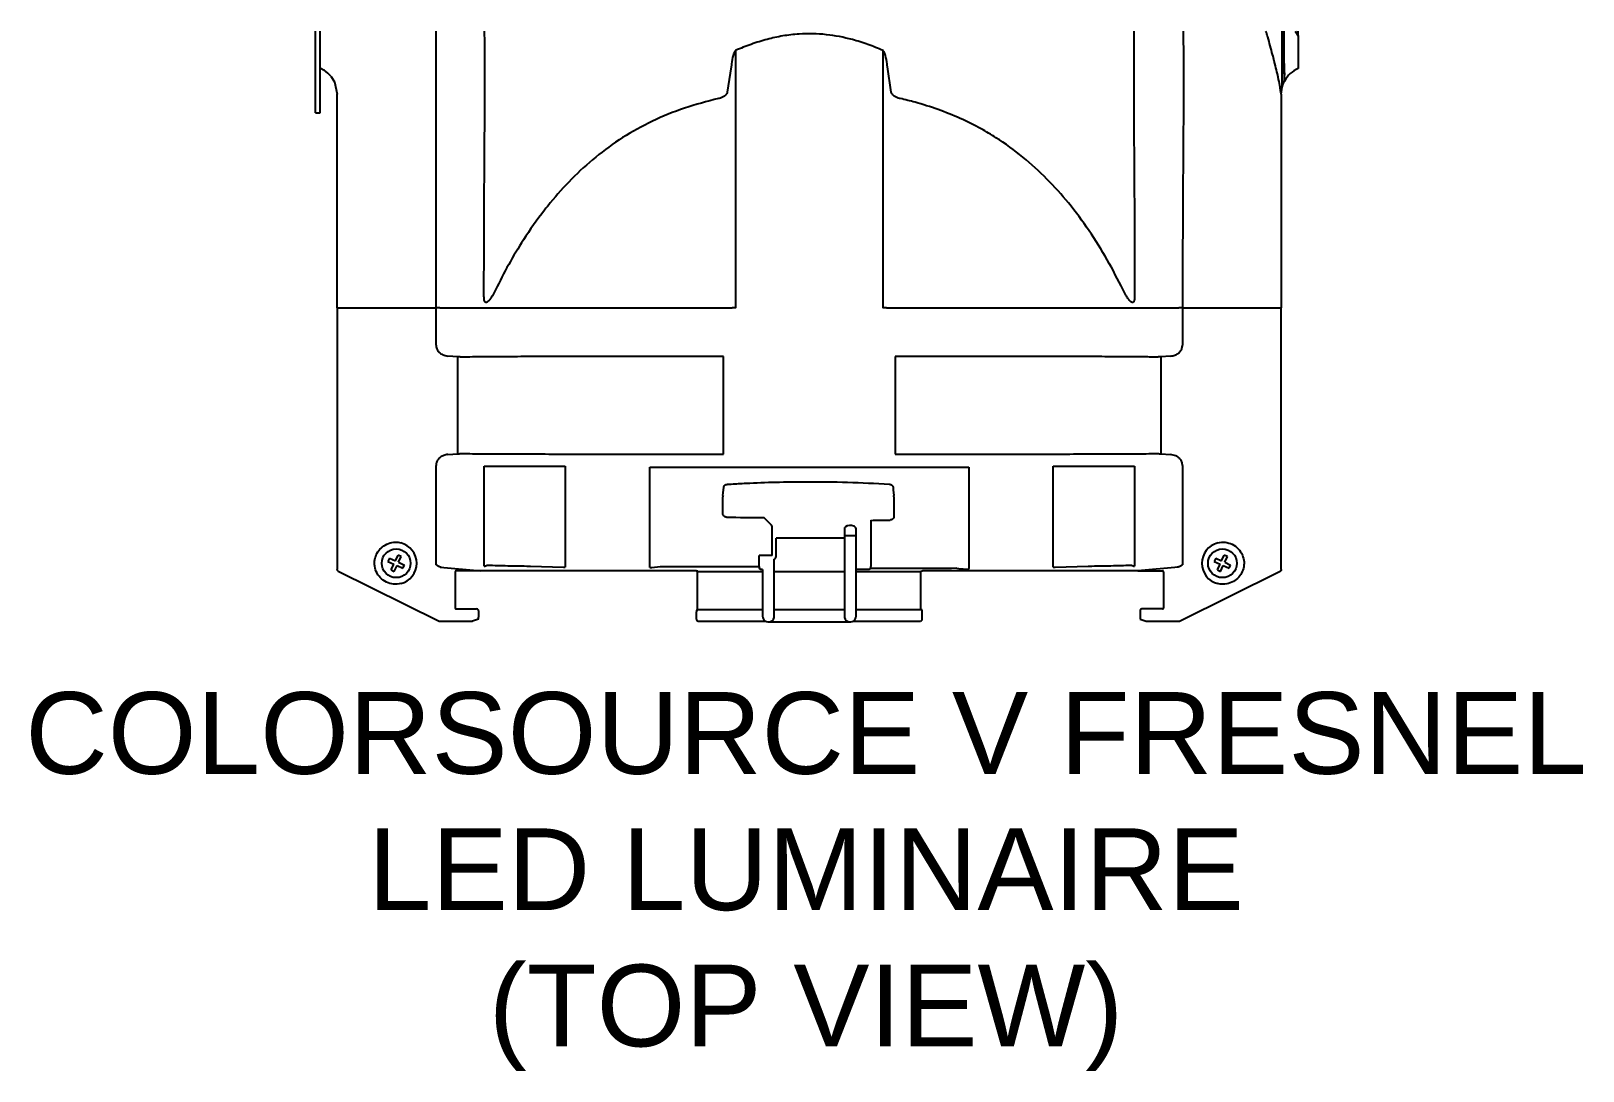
# Model space of a CAD drawing. Extents: x 5 to 346, y -5 to 215.
# Drawn here: x 30.95 to 47.56, y 62.18 to 73.31 of the extents above; entities that cross this region are included whole.
import ezdxf

# ---------------------------------------------------------------- set-up
doc = ezdxf.new("R2010")
doc.units = 0
doc.header["$LTSCALE"] = 0.5
doc.header["$MEASUREMENT"] = 0
doc.layers.get('0').update_dxf_attribs({"linetype": 'CONTINUOUS'})
doc.layers.add('RISER', color=7, linetype='CONTINUOUS')
doc.styles.add('ARIAL', font='arial.ttf')

# ---------------------------------------------------------------- blocks, each defined once
blk = doc.blocks.new('*U71')
at = {"layer": 'RISER'}
for p, q in [((-5.248, -1.5), (-5.248, -0.625)), ((-5.2, -1.5), (-5.2, -0.625)), ((5.233, -0.625), (5.265, -0.678)), ((5.265, -0.678), (5.265, -0.625)), ((-0.754, -0.833), (-0.754, -3.587)), ((0.824, -3.587), (0.824, -0.833)), ((-5.083, -1.109), (-5.045, -1.17)), ((-0.8, -1.008), (-0.842, -1.279)), ((0.912, -1.279), (0.87, -1.008)), ((5.095, -1.074), (5.115, -1.074)), ((5.122, -1.074), (5.115, -1.074)), ((5.115, -1.074), (5.115, -1.169)), ((-5.045, -1.17), (-5.045, -1.17)), ((-5.045, -1.17), (-5.015, -1.3)), ((5.085, -1.3), (5.095, -1.223)), ((5.115, -1.169), (5.115, -1.169)), ((-5.248, -1.5), (-5.2, -1.5)), ((-5.015, -3.588), (-5.015, -6.39)), ((-4.334, -3.588), (-3.958, -3.588)), ((-3.958, -3.987), (-3.958, -3.588)), ((-0.755, -3.588), (-0.79, -3.588)), ((0.86, -3.588), (0.825, -3.588)), ((4.028, -3.588), (4.028, -3.987)), ((4.028, -3.588), (4.404, -3.588)), ((5.085, -6.39), (5.085, -3.588)), ((-3.727, -4.112), (-3.831, -4.105)), ((-3.725, -5.15), (-3.725, -4.113)), ((-0.883, -5.154), (-0.883, -4.108)), ((0.953, -4.108), (0.953, -5.154)), ((3.795, -4.113), (3.795, -5.15)), ((3.901, -4.105), (3.797, -4.112)), ((-3.958, -6.339), (-3.958, -5.275)), ((-3.831, -5.158), (-3.727, -5.15)), ((-3.443, -5.284), (-2.576, -5.284)), ((-3.443, -6.353), (-3.443, -5.284)), ((-2.576, -5.284), (-2.576, -6.364)), ((-1.672, -5.294), (1.742, -5.294)), ((-1.672, -6.367), (-1.672, -5.294)), ((1.742, -5.294), (1.742, -6.367)), ((2.646, -5.284), (3.513, -5.284)), ((2.646, -6.364), (2.646, -5.284)), ((3.513, -5.284), (3.513, -6.353)), ((3.797, -5.15), (3.901, -5.158)), ((4.028, -5.275), (4.028, -6.339)), ((-0.89, -5.788), (-0.89, -5.611)), ((0.94, -5.611), (0.94, -5.819)), ((-0.361, -6.228), (-0.361, -5.928)), ((0.41, -5.954), (0.41, -6.029)), ((0.535, -6.029), (0.535, -5.954)), ((0.692, -5.862), (0.692, -6.358)), ((-0.321, -6.251), (-0.321, -6.053)), ((0.41, -6.053), (-0.321, -6.053)), ((0.41, -6.029), (0.41, -6.762)), ((0.51, -6.029), (0.41, -6.029)), ((0.535, -6.029), (0.51, -6.029)), ((0.535, -6.762), (0.535, -6.029)), ((-4.457, -6.268), (-4.473, -6.302)), ((-4.473, -6.302), (-4.41, -6.331)), ((-4.457, -6.268), (-4.394, -6.297)), ((-4.394, -6.297), (-4.365, -6.234)), ((-4.332, -6.249), (-4.365, -6.234)), ((-4.36, -6.312), (-4.332, -6.249)), ((-0.502, -6.358), (-0.502, -6.239)), ((-0.34, -6.762), (-0.34, -6.279)), ((4.383, -6.268), (4.367, -6.302)), ((4.367, -6.302), (4.43, -6.331)), ((4.383, -6.268), (4.446, -6.297)), ((4.446, -6.297), (4.475, -6.234)), ((4.508, -6.249), (4.475, -6.234)), ((4.48, -6.312), (4.508, -6.249)), ((-5.004, -6.408), (-3.933, -6.939)), ((-4.438, -6.394), (-4.41, -6.331)), ((-4.438, -6.394), (-4.405, -6.409)), ((-4.405, -6.409), (-4.376, -6.346)), ((-4.376, -6.346), (-4.313, -6.375)), ((-4.36, -6.312), (-4.297, -6.341)), ((-4.313, -6.375), (-4.297, -6.341)), ((-3.915, -6.362), (-3.481, -6.403)), ((-3.902, -6.362), (-3.915, -6.362)), ((-3.754, -6.413), (-3.754, -6.801)), ((-3.481, -6.403), (-3.744, -6.403)), ((-3.437, -6.353), (-3.411, -6.342)), ((-3.411, -6.342), (-3.406, -6.342)), ((-2.958, -6.352), (-2.947, -6.352)), ((-2.947, -6.352), (-2.594, -6.364)), ((-1.65, -6.366), (-1.562, -6.356)), ((-1.562, -6.356), (-1.55, -6.356)), ((-1.176, -6.403), (-1.17, -6.403)), ((-1.161, -6.405), (-1.173, -6.403)), ((-1.16, -6.811), (-1.16, -6.415)), ((-0.465, -6.415), (-1.16, -6.415)), ((-0.465, -6.389), (-0.465, -6.762)), ((0.41, -6.415), (-0.34, -6.415)), ((1.23, -6.415), (0.535, -6.415)), ((1.23, -6.811), (1.23, -6.415)), ((1.231, -6.405), (1.243, -6.403)), ((1.24, -6.403), (1.246, -6.403)), ((1.243, -6.403), (1.246, -6.403)), ((2.664, -6.364), (3.017, -6.352)), ((3.017, -6.352), (3.028, -6.352)), ((3.476, -6.342), (3.481, -6.342)), ((3.481, -6.342), (3.507, -6.353)), ((3.985, -6.362), (3.551, -6.403)), ((3.551, -6.403), (3.814, -6.403)), ((3.824, -6.413), (3.824, -6.801)), ((3.985, -6.362), (3.972, -6.362)), ((4.003, -6.939), (5.074, -6.408)), ((4.402, -6.394), (4.43, -6.331)), ((4.402, -6.394), (4.435, -6.409)), ((4.435, -6.409), (4.464, -6.346)), ((4.464, -6.346), (4.527, -6.375)), ((4.48, -6.312), (4.543, -6.341)), ((4.527, -6.375), (4.543, -6.341)), ((-0.465, -6.762), (-0.465, -6.887)), ((-0.34, -6.887), (-0.34, -6.762)), ((0.41, -6.762), (0.41, -6.887)), ((0.535, -6.887), (0.535, -6.762)), ((-3.924, -6.941), (-3.59, -6.941)), ((-3.744, -6.811), (-3.524, -6.811)), ((-3.505, -6.919), (-3.57, -6.94)), ((-3.504, -6.831), (-3.504, -6.899)), ((-1.173, -6.921), (-1.173, -6.843)), ((-1.172, -6.823), (-1.161, -6.821)), ((-0.465, -6.821), (-1.161, -6.821)), ((-1.153, -6.941), (-0.434, -6.941)), ((-0.402, -6.949), (-0.277, -6.949)), ((0.41, -6.821), (-0.34, -6.821)), ((-0.277, -6.949), (0.348, -6.949)), ((0.348, -6.949), (0.473, -6.949)), ((0.504, -6.941), (1.223, -6.941)), ((1.231, -6.821), (0.535, -6.821)), ((1.242, -6.823), (1.231, -6.821)), ((1.243, -6.921), (1.243, -6.843)), ((3.574, -6.831), (3.574, -6.899)), ((3.575, -6.919), (3.64, -6.94)), ((3.814, -6.811), (3.594, -6.811)), ((3.66, -6.941), (3.994, -6.941))]:
    blk.add_line(p, q, dxfattribs=at)
at = {"layer": 'RISER', "flags": 128}
for points in [[(-5.015, -3.588), (-5.015, -1.539), (-5.015, -1.3)], [(-5.015, -3.588), (-5.015, -1.539), (-5.015, -1.3)], [(5.085, -1.3), (5.085, -1.367), (5.085, -3.588)], [(5.085, -1.3), (5.085, -1.367), (5.085, -3.588)], [(-0.889, -5.597), (-0.886, -5.569), (-0.881, -5.508)], [(0.931, -5.507), (0.933, -5.535), (0.939, -5.597)], [(0.51, -5.924), (0.488, -5.917), (0.464, -5.917), (0.441, -5.922), (0.422, -5.931), (0.412, -5.944), (0.41, -5.954)], [(-0.491, -6.387), (-0.492, -6.386), (-0.498, -6.38), (-0.5, -6.378)], [(0.69, -6.378), (0.688, -6.38), (0.683, -6.385), (0.681, -6.386)], [(1.742, -6.367), (1.742, -6.371), (1.742, -6.375), (1.741, -6.378), (1.74, -6.381), (1.739, -6.384), (1.738, -6.385), (1.736, -6.387), (1.735, -6.387)]]:
    blk.add_lwpolyline(points, dxfattribs=at)
at = {"layer": 'RISER'}
for centre in [(-4.385, -6.322), (4.455, -6.322)]:
    blk.add_circle(centre, 0.154, dxfattribs=at)
for centre, radius, start, end in [((-0.816, -5.61), 0.0734, 169.5491, 180.6457), ((0.865, -5.61), 0.075, 359.3665, 10.2305), ((0.501, -5.957), 0.0344, 5.3472, 74.5096), ((-0.455, -6.363), 0.047, 174.223, 198.9335), ((0.653, -6.363), 0.0392, 337.0559, 6.8793), ((10.745, 73.652), 80.547, 263.49065, 263.55346), ((-0.402, -6.887), 0.0625, 180, 233.2267), ((-0.402, -6.887), 0.0625, 233.2267, 0), ((0.473, -6.887), 0.0625, 180, 306.7733), ((0.473, -6.887), 0.0625, 306.7733, 0)]:
    blk.add_arc(centre, radius, start, end, dxfattribs=at)
for centre, major_axis, ratio, start_param, end_param in [((0.035, -5.447), (4.466, 0), 0.087097, 4.512775, 4.602695), ((0.035, -5.778), (-4.457, 4.499), 0.060705, 1.523885, 1.542484), ((0.035, -5.478), (4.466, 0), 0.087097, 4.86014, 4.907494), ((-4.39, -6.322), (0.225, 0), 0.999986, 4.959896, 7.606475), ((4.46, -6.322), (0.225, 0), 0.999986, 1.818303, 4.464882), ((0.035, -6.393), (4.466, 0), 0.034764, 1.661893, 1.691368), ((-0.351, -6.251), (0.0212, -0.0212), 0.998783, 5.885162, 7.067974), ((-3.744, -6.413), (0.00707, -0.00707), 0.999924, 2.356233, 3.926953), ((-1.161, -6.415), (0, 0.01), 0.052408, 4.712389, 6.274459), ((1.231, -6.415), (0, 0.01), 0.052408, 0.008727, 1.570796), ((1.24, -6.403), (0.02, 0), 0.008727, 4.712389, 5.041343), ((3.814, -6.413), (-0.00707, -0.00707), 0.999924, 2.356233, 3.926953), ((-3.744, -6.801), (0.00707, 0.00707), 0.999924, 2.356233, 3.926953), ((3.814, -6.801), (-0.00707, 0.00707), 0.999924, 2.356233, 3.926953), ((-3.924, -6.921), (-0.0046, -0.0195), 0.999839, 6.053213, 6.513158), ((-3.59, -6.94), (0.02, 0), 0.017455, 4.712389, 6.230825), ((-3.524, -6.831), (-0.0198, -0.0033), 0.998592, 2.976816, 4.547156), ((-3.505, -6.899), (0, 0.02), 0.052408, 3.159046, 4.712389), ((-1.172, -6.843), (0, 0.02), 0.052408, 0.008727, 1.570796), ((-1.153, -6.921), (-0.0142, -0.0142), 0.997265, 5.499157, 7.067214), ((-1.161, -6.811), (0, 0.01), 0.052408, 3.150319, 4.712389), ((1.223, -6.921), (0.0142, -0.0142), 0.997265, 5.499157, 7.067214), ((1.231, -6.811), (0, 0.01), 0.052408, 1.570796, 3.132866), ((1.242, -6.843), (0, 0.02), 0.052408, 4.712389, 6.274459), ((3.594, -6.831), (0.0198, -0.0033), 0.998592, 1.736029, 3.306369), ((3.575, -6.899), (0, 0.02), 0.052408, 1.570796, 3.124139), ((3.66, -6.94), (0.02, 0), 0.017455, 3.193953, 4.712389), ((3.994, -6.921), (0.0046, -0.0195), 0.999839, 6.053213, 6.513158)]:
    blk.add_ellipse(centre, major_axis=major_axis, ratio=ratio, start_param=start_param, end_param=end_param, dxfattribs=at)
for points, knots in [([(-3.958, -3.588), (-3.958, -2.696), (-3.957, -1.708), (-3.958, -0.721), (-3.958, -0.625)], [0, 0, 0, 0, 0.902932, 1, 1, 1, 1]), ([(-3.446, -3.466), (-3.445, -3.049), (-3.443, -2.214), (-3.434, -1.267), (-3.438, -0.738), (-3.439, -0.625)], [0, 0, 0, 0, 0.440507, 0.881014, 1, 1, 1, 1]), ([(0.824, -0.833), (0.77, -0.811), (0.663, -0.767), (0.463, -0.704), (0.264, -0.665), (0.072, -0.652), (-0.084, -0.656), (-0.248, -0.675), (-0.419, -0.713), (-0.589, -0.765), (-0.699, -0.81), (-0.754, -0.833)], [0, 0, 0, 0, 0.107024, 0.214666, 0.388001, 0.477491, 0.566978, 0.673201, 0.779461, 0.889709, 1, 1, 1, 1]), ([(3.509, -0.625), (3.508, -0.738), (3.504, -1.267), (3.513, -2.214), (3.515, -3.049), (3.516, -3.466)], [0, 0, 0, 0, 0.118987, 0.559493, 1, 1, 1, 1]), ([(4.036, -0.625), (4.036, -0.688), (4.042, -1.213), (4.031, -2.201), (4.029, -3.125), (4.028, -3.588)], [0, 0, 0, 0, 0.063657, 0.531828, 1, 1, 1, 1]), ([(5.085, -1.3), (5.084, -1.298), (5.083, -1.294), (5.078, -1.265), (5.07, -1.212), (5.055, -1.134), (5.034, -1.043), (5.013, -0.959), (4.983, -0.842), (4.953, -0.732), (4.928, -0.646), (4.921, -0.625)], [0, 0, 0, 0, 0.110453, 0.220884, 0.366372, 0.511488, 0.608857, 0.706213, 0.776688, 0.946218, 1, 1, 1, 1]), ([(5.095, -1.223), (5.095, -1.218), (5.095, -1.208), (5.095, -1.165), (5.095, -1.098), (5.095, -1.007), (5.095, -0.898), (5.095, -0.771), (5.095, -0.677), (5.095, -0.625)], [0, 0, 0, 0, 0.133456, 0.266875, 0.41521, 0.563496, 0.698822, 0.834384, 1, 1, 1, 1]), ([(5.115, -1.074), (5.115, -1.072), (5.115, -1.066), (5.115, -1.029), (5.115, -0.971), (5.115, -0.89), (5.115, -0.787), (5.115, -0.696), (5.115, -0.639), (5.115, -0.625)], [0, 0, 0, 0, 0.158803, 0.316059, 0.471655, 0.626015, 0.782681, 0.94453, 1, 1, 1, 1]), ([(5.122, -1.074), (5.121, -1.074), (5.121, -1.074), (5.12, -1.071), (5.119, -1.056), (5.118, -1.016), (5.117, -0.945), (5.117, -0.825), (5.117, -0.714), (5.117, -0.634), (5.117, -0.625)], [0, 0, 0, 0, 0.002156, 0.010789, 0.045305, 0.183549, 0.384662, 0.585985, 0.950287, 1, 1, 1, 1]), ([(5.265, -0.678), (5.265, -0.725), (5.265, -0.822), (5.265, -0.924), (5.265, -0.989), (5.265, -1.02), (5.265, -1.023), (5.265, -1.025)], [0, 0, 0, 0, 0.237597, 0.482459, 0.669835, 0.862757, 1, 1, 1, 1]), ([(-0.754, -0.833), (-0.758, -0.838), (-0.771, -0.854), (-0.785, -0.903), (-0.795, -0.956), (-0.799, -0.998), (-0.8, -1.008)], [0, 0, 0, 0, 0.107459, 0.320147, 0.822386, 1, 1, 1, 1]), ([(0.87, -1.008), (0.869, -0.998), (0.865, -0.956), (0.855, -0.903), (0.841, -0.854), (0.828, -0.838), (0.824, -0.833)], [0, 0, 0, 0, 0.177614, 0.679853, 0.892541, 1, 1, 1, 1]), ([(-5.083, -1.109), (-5.106, -1.086), (-5.139, -1.052), (-5.182, -1.031), (-5.195, -1.025), (-5.197, -1.024), (-5.198, -1.023), (-5.2, -1.023)], [0, 0, 0, 0, 0.686773, 1, 1, 1, 1.039208, 1.039208, 1.039208, 1.039208]), ([(5.265, -1.025), (5.235, -1.042), (5.176, -1.075), (5.133, -1.133), (5.117, -1.166), (5.115, -1.169)], [0, 0, 0, 0, 0.477375, 0.954752, 1, 1, 1, 1]), ([(5.115, -1.169), (5.116, -1.167), (5.117, -1.16), (5.119, -1.135), (5.121, -1.095), (5.122, -1.074)], [0, 0, 0, 0, 0.190861, 0.590294, 1, 1, 1, 1]), ([(-0.874, -1.322), (-0.883, -1.328), (-0.899, -1.338), (-0.923, -1.345), (-0.935, -1.347), (-0.938, -1.348)], [0, 0, 0, 0, 0.486474, 0.904868, 1, 1, 1, 1]), ([(-0.842, -1.279), (-0.846, -1.29), (-0.853, -1.305), (-0.869, -1.318), (-0.874, -1.322)], [0, 0, 0, 0, 0.669941, 1, 1, 1, 1]), ([(0.944, -1.322), (0.939, -1.318), (0.923, -1.305), (0.916, -1.29), (0.912, -1.279)], [0, 0, 0, 0, 0.330058, 1, 1, 1, 1]), ([(1.008, -1.348), (1.005, -1.347), (0.993, -1.345), (0.969, -1.338), (0.953, -1.328), (0.944, -1.322)], [0, 0, 0, 0, 0.0951322, 0.5135264, 1, 1, 1, 1]), ([(5.085, -1.3), (5.088, -1.266), (5.092, -1.221), (5.11, -1.179), (5.115, -1.169)], [0, 0, 0, 0, 0.74537, 1, 1, 1, 1]), ([(-0.938, -1.348), (-1.059, -1.379), (-1.303, -1.443), (-1.647, -1.585), (-1.967, -1.76), (-2.255, -1.971), (-2.513, -2.207), (-2.687, -2.402), (-2.86, -2.619), (-3.013, -2.837), (-3.185, -3.123), (-3.276, -3.304), (-3.322, -3.394)], [0, 0, 0, 0, 0.107697, 0.215792, 0.323398, 0.430668, 0.538364, 0.645859, 0.67702, 0.801772, 0.900879, 1, 1, 1, 1]), ([(3.392, -3.394), (3.337, -3.287), (3.228, -3.071), (3.033, -2.76), (2.819, -2.471), (2.583, -2.207), (2.325, -1.971), (2.084, -1.795), (1.857, -1.66), (1.651, -1.557), (1.414, -1.463), (1.198, -1.394), (1.061, -1.36), (1.008, -1.348)], [0, 0, 0, 0, 0.118029, 0.236153, 0.354064, 0.461542, 0.569219, 0.676472, 0.731269, 0.805089, 0.879066, 0.95291, 1, 1, 1, 1]), ([(-3.437, -3.52), (-3.437, -3.52), (-3.439, -3.515), (-3.444, -3.502), (-3.445, -3.483), (-3.445, -3.47), (-3.446, -3.466)], [0, 0, 0, 0, 0.000042, 0.307892, 0.779978, 1, 1, 1, 1]), ([(-3.322, -3.394), (-3.337, -3.423), (-3.357, -3.464), (-3.389, -3.507), (-3.407, -3.526), (-3.422, -3.531), (-3.43, -3.529), (-3.435, -3.524), (-3.437, -3.52), (-3.437, -3.52), (-3.437, -3.52)], [0, 0, 0, 0, 0.449243, 0.632595, 0.816647, 0.890604, 0.938677, 0.98727, 0.999991, 1, 1, 1, 1]), ([(3.516, -3.466), (3.515, -3.477), (3.515, -3.493), (3.511, -3.512), (3.506, -3.523), (3.5, -3.529), (3.492, -3.531), (3.481, -3.527), (3.464, -3.514), (3.444, -3.488), (3.418, -3.446), (3.402, -3.414), (3.392, -3.394)], [0, 0, 0, 0, 0.101865, 0.158769, 0.193805, 0.23352, 0.272807, 0.335539, 0.417412, 0.585874, 0.753889, 1, 1, 1, 1]), ([(-5.015, -3.588), (-5.014, -3.588), (-5.012, -3.588), (-5.007, -3.588), (-5, -3.588), (-4.991, -3.588), (-4.977, -3.588), (-4.96, -3.588), (-4.935, -3.588), (-4.899, -3.588), (-4.84, -3.588), (-4.763, -3.588), (-4.682, -3.588), (-4.61, -3.588), (-4.53, -3.588), (-4.439, -3.588), (-4.372, -3.588), (-4.334, -3.588)], [0, 0, 0, 0, 0.105034, 0.187559, 0.254246, 0.33516, 0.398354, 0.464809, 0.518511, 0.565088, 0.631136, 0.706251, 0.753515, 0.812553, 0.861764, 0.922535, 1, 1, 1, 1]), ([(-3.919, -3.588), (-3.87, -3.588), (-3.771, -3.588), (-3.573, -3.588), (-3.338, -3.588), (-3.065, -3.588), (-2.755, -3.588), (-2.416, -3.588), (-2.05, -3.588), (-1.66, -3.588), (-1.241, -3.588), (-0.945, -3.588), (-0.79, -3.588)], [0, 0, 0, 0, 0.0974506, 0.1949012, 0.2923518, 0.3921089, 0.4918661, 0.5916233, 0.6913805, 0.7911377, 0.8908949, 1, 1, 1, 1]), ([(-0.754, -3.587), (-0.754, -3.587), (-0.754, -3.588), (-0.754, -3.588), (-0.755, -3.588), (-0.755, -3.588)], [0, 0, 0, 0, 0.348063, 0.505974, 1, 1, 1, 1]), ([(0.825, -3.588), (0.825, -3.588), (0.824, -3.588), (0.824, -3.588), (0.824, -3.587), (0.824, -3.587)], [0, 0, 0, 0, 0.45041, 0.652244, 1, 1, 1, 1]), ([(0.86, -3.588), (1.015, -3.588), (1.311, -3.588), (1.73, -3.588), (2.12, -3.588), (2.486, -3.588), (2.825, -3.588), (3.135, -3.588), (3.408, -3.588), (3.643, -3.588), (3.841, -3.588), (3.94, -3.588), (3.989, -3.588)], [0, 0, 0, 0, 0.109105, 0.208862, 0.30862, 0.408377, 0.508134, 0.607891, 0.707648, 0.805099, 0.902549, 1, 1, 1, 1]), ([(4.404, -3.588), (4.442, -3.588), (4.509, -3.588), (4.6, -3.588), (4.68, -3.588), (4.752, -3.588), (4.833, -3.588), (4.91, -3.588), (4.969, -3.588), (5.005, -3.588), (5.03, -3.588), (5.047, -3.588), (5.061, -3.588), (5.07, -3.588), (5.077, -3.588), (5.082, -3.588), (5.084, -3.588), (5.085, -3.588)], [0, 0, 0, 0, 0.077465, 0.138236, 0.187447, 0.246485, 0.293749, 0.368864, 0.434912, 0.481489, 0.535191, 0.601646, 0.66484, 0.745754, 0.812441, 0.894966, 1, 1, 1, 1]), ([(-3.958, -3.987), (-3.958, -3.991), (-3.957, -4.007), (-3.949, -4.035), (-3.924, -4.068), (-3.884, -4.095), (-3.85, -4.101), (-3.831, -4.105)], [0, 0, 0, 0, 0.0499, 0.250025, 0.449094, 0.69024, 1, 1, 1, 1]), ([(-3.725, -4.113), (-3.725, -4.113), (-3.726, -4.112), (-3.727, -4.112), (-3.727, -4.112)], [0, 0, 0, 0, 0.279023, 1, 1, 1, 1]), ([(-3.685, -4.115), (-3.685, -4.115), (-3.686, -4.115), (-3.691, -4.115), (-3.702, -4.114), (-3.716, -4.113), (-3.724, -4.113), (-3.725, -4.113)], [0, 0, 0, 0, 0.005599, 0.198958, 0.551538, 0.937833, 1, 1, 1, 1]), ([(-0.883, -4.108), (-0.98, -4.108), (-1.172, -4.108), (-1.499, -4.108), (-1.86, -4.108), (-2.241, -4.109), (-2.594, -4.109), (-2.913, -4.11), (-3.195, -4.111), (-3.411, -4.112), (-3.572, -4.114), (-3.647, -4.115), (-3.685, -4.115)], [0, 0, 0, 0, 0.076832, 0.153663, 0.268693, 0.384089, 0.499118, 0.61413, 0.729509, 0.844521, 0.92226, 1, 1, 1, 1]), ([(3.755, -4.115), (3.703, -4.115), (3.599, -4.113), (3.39, -4.112), (3.136, -4.11), (2.836, -4.11), (2.5, -4.109), (2.133, -4.109), (1.74, -4.108), (1.345, -4.108), (1.077, -4.108), (0.953, -4.108)], [0, 0, 0, 0, 0.1050845, 0.2101691, 0.3252084, 0.4406148, 0.5556541, 0.6706777, 0.7860681, 0.9010917, 1, 1, 1, 1]), ([(3.795, -4.113), (3.794, -4.113), (3.786, -4.113), (3.772, -4.114), (3.761, -4.115), (3.756, -4.115), (3.755, -4.115), (3.755, -4.115)], [0, 0, 0, 0, 0.062167, 0.448462, 0.801042, 0.994401, 1, 1, 1, 1]), ([(3.797, -4.112), (3.797, -4.112), (3.796, -4.112), (3.796, -4.112), (3.795, -4.113)], [0, 0, 0, 0, 0.275935, 1, 1, 1, 1]), ([(3.901, -4.105), (3.916, -4.102), (3.944, -4.098), (3.98, -4.078), (4.007, -4.053), (4.025, -4.022), (4.027, -3.999), (4.028, -3.987)], [0, 0, 0, 0, 0.238747, 0.459756, 0.647402, 0.823459, 1, 1, 1, 1]), ([(-3.725, -5.15), (-3.724, -5.15), (-3.716, -5.149), (-3.702, -5.149), (-3.691, -5.148), (-3.686, -5.147), (-3.685, -5.147), (-3.685, -5.147)], [0, 0, 0, 0, 0.062167, 0.448462, 0.801042, 0.994401, 1, 1, 1, 1]), ([(-3.685, -5.147), (-3.647, -5.148), (-3.572, -5.149), (-3.411, -5.15), (-3.196, -5.151), (-2.914, -5.152), (-2.595, -5.153), (-2.242, -5.154), (-1.86, -5.154), (-1.5, -5.154), (-1.172, -5.154), (-0.98, -5.154), (-0.883, -5.154)], [0, 0, 0, 0, 0.077625, 0.15525, 0.270295, 0.385708, 0.500754, 0.615773, 0.731159, 0.846178, 0.923089, 1, 1, 1, 1]), ([(0.953, -5.154), (1.05, -5.154), (1.242, -5.154), (1.57, -5.154), (1.93, -5.154), (2.312, -5.154), (2.665, -5.153), (2.983, -5.152), (3.266, -5.151), (3.481, -5.15), (3.642, -5.149), (3.717, -5.148), (3.755, -5.147)], [0, 0, 0, 0, 0.0768951, 0.1537901, 0.2688195, 0.3842157, 0.499245, 0.614257, 0.7296357, 0.8446476, 0.9223238, 1, 1, 1, 1]), ([(3.755, -5.147), (3.755, -5.147), (3.756, -5.147), (3.761, -5.148), (3.772, -5.149), (3.786, -5.149), (3.794, -5.15), (3.795, -5.15)], [0, 0, 0, 0, 0.005599, 0.198958, 0.551538, 0.937833, 1, 1, 1, 1]), ([(-3.831, -5.158), (-3.846, -5.16), (-3.874, -5.164), (-3.91, -5.184), (-3.937, -5.21), (-3.955, -5.241), (-3.957, -5.264), (-3.958, -5.275)], [0, 0, 0, 0, 0.238747, 0.459756, 0.647402, 0.823459, 1, 1, 1, 1]), ([(-3.727, -5.15), (-3.727, -5.15), (-3.726, -5.15), (-3.726, -5.15), (-3.725, -5.15)], [0, 0, 0, 0, 0.275935, 1, 1, 1, 1]), ([(3.795, -5.15), (3.795, -5.15), (3.796, -5.15), (3.797, -5.15), (3.797, -5.15)], [0, 0, 0, 0, 0.279023, 1, 1, 1, 1]), ([(4.028, -5.275), (4.028, -5.272), (4.027, -5.256), (4.019, -5.227), (3.994, -5.194), (3.954, -5.167), (3.92, -5.161), (3.901, -5.158)], [0, 0, 0, 0, 0.0499, 0.250025, 0.449094, 0.69024, 1, 1, 1, 1]), ([(-0.881, -5.508), (-0.88, -5.505), (-0.879, -5.499), (-0.873, -5.491), (-0.864, -5.483), (-0.853, -5.478), (-0.844, -5.477), (-0.84, -5.476)], [0, 0, 0, 0, 0.185568, 0.397966, 0.599753, 0.799778, 1, 1, 1, 1]), ([(-0.84, -5.476), (-0.827, -5.476), (-0.761, -5.471), (-0.589, -5.462), (-0.323, -5.452), (0.04, -5.447), (0.446, -5.452), (0.742, -5.467), (0.89, -5.475)], [0, 0, 0, 0, 0.023034, 0.11518, 0.299817, 0.484452, 0.742225, 1, 1, 1, 1]), ([(0.89, -5.475), (0.892, -5.475), (0.898, -5.476), (0.909, -5.479), (0.92, -5.487), (0.929, -5.496), (0.93, -5.503), (0.931, -5.507)], [0, 0, 0, 0, 0.094378, 0.30374, 0.528092, 0.76433, 1, 1, 1, 1]), ([(-0.851, -5.829), (-0.855, -5.828), (-0.864, -5.827), (-0.876, -5.82), (-0.885, -5.809), (-0.889, -5.798), (-0.89, -5.791), (-0.89, -5.788)], [0, 0, 0, 0, 0.2181184, 0.4359805, 0.6544924, 0.8723328, 1, 1, 1, 1]), ([(-0.447, -5.837), (-0.447, -5.837), (-0.448, -5.836), (-0.451, -5.834), (-0.453, -5.834), (-0.454, -5.834)], [0, 0, 0, 0, 0.139783, 0.569652, 1, 1, 1, 1]), ([(-0.361, -5.928), (-0.361, -5.928), (-0.361, -5.926), (-0.362, -5.923), (-0.363, -5.922), (-0.364, -5.921)], [0, 0, 0, 0, 0.133341, 0.566425, 1, 1, 1, 1]), ([(0.94, -5.819), (0.94, -5.823), (0.939, -5.832), (0.932, -5.844), (0.922, -5.853), (0.911, -5.858), (0.904, -5.859), (0.901, -5.859)], [0, 0, 0, 0, 0.214928, 0.429986, 0.647073, 0.865824, 1, 1, 1, 1]), ([(-4.334, -6.54), (-4.334, -6.54), (-4.36, -6.546), (-4.414, -6.55), (-4.492, -6.528), (-4.558, -6.48), (-4.602, -6.413), (-4.62, -6.338), (-4.613, -6.264), (-4.584, -6.198), (-4.535, -6.144), (-4.469, -6.106), (-4.399, -6.093), (-4.353, -6.098), (-4.334, -6.103), (-4.334, -6.103)], [0, 0, 0, 0, 0.000003, 0.098518, 0.197129, 0.296343, 0.392966, 0.483445, 0.567683, 0.650658, 0.737844, 0.831147, 0.928913, 0.999997, 1, 1, 1, 1]), ([(4.404, -6.103), (4.404, -6.103), (4.43, -6.097), (4.484, -6.093), (4.562, -6.115), (4.628, -6.163), (4.672, -6.23), (4.69, -6.306), (4.683, -6.379), (4.654, -6.445), (4.605, -6.5), (4.539, -6.537), (4.469, -6.55), (4.423, -6.545), (4.404, -6.54), (4.404, -6.54)], [0, 0, 0, 0, 0.000003, 0.098518, 0.197129, 0.296343, 0.392966, 0.483445, 0.567683, 0.650658, 0.737844, 0.831147, 0.928913, 0.999997, 1, 1, 1, 1]), ([(-0.371, -6.238), (-0.371, -6.238), (-0.369, -6.238), (-0.366, -6.237), (-0.363, -6.234), (-0.362, -6.231), (-0.361, -6.229), (-0.361, -6.228)], [0, 0, 0, 0, 0.140332, 0.35603, 0.57116, 0.785673, 1, 1, 1, 1]), ([(-5.004, -6.408), (-5.006, -6.407), (-5.009, -6.405), (-5.013, -6.399), (-5.015, -6.394), (-5.015, -6.391), (-5.015, -6.39)], [0, 0, 0, 0, 0.303611, 0.607222, 0.910811, 1, 1, 1, 1]), ([(-3.929, -6.357), (-3.939, -6.352), (-3.949, -6.346), (-3.958, -6.339), (-3.958, -6.339)], [0, 0, 0, 0, 0.991333, 1, 1, 1, 1]), ([(-3.915, -6.362), (-3.918, -6.361), (-3.923, -6.36), (-3.927, -6.358), (-3.929, -6.357)], [0, 0, 0, 0, 0.666181, 1, 1, 1, 1]), ([(-1.176, -6.403), (-1.26, -6.403), (-1.428, -6.403), (-1.716, -6.403), (-2.037, -6.403), (-2.375, -6.403), (-2.684, -6.403), (-2.958, -6.403), (-3.193, -6.403), (-3.366, -6.403), (-3.449, -6.403), (-3.481, -6.403)], [0, 0, 0, 0, 0.080421, 0.160842, 0.287564, 0.41469, 0.541412, 0.668134, 0.79526, 0.921982, 1, 1, 1, 1]), ([(-3.443, -6.353), (-3.442, -6.353), (-3.438, -6.353), (-3.437, -6.353), (-3.437, -6.353)], [0, 0, 0, 0, 0.346058, 1, 1, 1, 1]), ([(-3.406, -6.342), (-3.337, -6.344), (-3.196, -6.348), (-3.037, -6.351), (-2.958, -6.352)], [0, 0, 0, 0, 0.498538, 1, 1, 1, 1]), ([(-2.594, -6.364), (-2.592, -6.364), (-2.585, -6.364), (-2.579, -6.364), (-2.576, -6.364)], [0, 0, 0, 0, 0.344128, 1, 1, 1, 1]), ([(-1.672, -6.367), (-1.67, -6.367), (-1.663, -6.367), (-1.655, -6.367), (-1.652, -6.367), (-1.65, -6.366)], [0, 0, 0, 0, 0.240361, 0.620133, 1, 1, 1, 1]), ([(-1.55, -6.356), (-1.466, -6.357), (-1.297, -6.357), (-1.037, -6.358), (-0.772, -6.358), (-0.592, -6.358), (-0.502, -6.358)], [0, 0, 0, 0, 0.248159, 0.496319, 0.748159, 1, 1, 1, 1]), ([(-0.465, -6.389), (-0.468, -6.389), (-0.475, -6.388), (-0.484, -6.388), (-0.49, -6.387), (-0.491, -6.387), (-0.491, -6.387)], [0, 0, 0, 0, 0.163658, 0.490795, 0.818116, 1, 1, 1, 1]), ([(0.631, -6.388), (0.618, -6.388), (0.586, -6.389), (0.554, -6.389), (0.535, -6.389)], [0, 0, 0, 0, 0.414716, 1, 1, 1, 1]), ([(0.681, -6.386), (0.681, -6.387), (0.679, -6.387), (0.67, -6.388), (0.657, -6.388), (0.643, -6.388), (0.635, -6.388), (0.631, -6.388)], [0, 0, 0, 0, 0.219728, 0.439467, 0.65918, 0.878785, 1, 1, 1, 1]), ([(1.613, -6.376), (1.464, -6.377), (1.162, -6.378), (0.848, -6.378), (0.69, -6.378)], [0, 0, 0, 0, 0.497104, 1, 1, 1, 1]), ([(3.551, -6.403), (3.512, -6.403), (3.435, -6.403), (3.288, -6.403), (3.118, -6.403), (2.926, -6.403), (2.715, -6.403), (2.485, -6.403), (2.235, -6.403), (1.947, -6.403), (1.619, -6.403), (1.371, -6.403), (1.246, -6.403)], [0, 0, 0, 0, 0.093792, 0.187585, 0.284102, 0.380619, 0.474411, 0.568203, 0.664721, 0.761238, 0.879949, 1, 1, 1, 1]), ([(1.735, -6.387), (1.729, -6.387), (1.717, -6.387), (1.706, -6.387), (1.702, -6.387), (1.701, -6.386)], [0, 0, 0, 0, 0.3795978, 0.7591586, 1, 1, 1, 1]), ([(2.646, -6.364), (2.648, -6.364), (2.653, -6.364), (2.66, -6.364), (2.664, -6.364)], [0, 0, 0, 0, 0.344009, 1, 1, 1, 1]), ([(3.028, -6.352), (3.107, -6.351), (3.266, -6.348), (3.406, -6.344), (3.476, -6.342)], [0, 0, 0, 0, 0.498541, 1, 1, 1, 1]), ([(3.507, -6.353), (3.507, -6.353), (3.508, -6.353), (3.511, -6.353), (3.513, -6.353)], [0, 0, 0, 0, 0.346143, 1, 1, 1, 1]), ([(3.999, -6.357), (3.996, -6.359), (3.991, -6.361), (3.986, -6.362), (3.985, -6.362)], [0, 0, 0, 0, 0.665578, 1, 1, 1, 1]), ([(4.028, -6.339), (4.028, -6.339), (4.019, -6.346), (4.009, -6.352), (3.999, -6.357)], [0, 0, 0, 0, 0.008667, 1, 1, 1, 1]), ([(5.085, -6.39), (5.085, -6.393), (5.084, -6.397), (5.081, -6.403), (5.077, -6.407), (5.074, -6.408), (5.074, -6.408)], [0, 0, 0, 0, 0.303603, 0.607206, 0.910794, 1, 1, 1, 1])]:
    blk.add_open_spline(points, degree=3, knots=knots, dxfattribs=at)
for points in [[(-3.919, -3.588), (-3.921, -3.588), (-3.925, -3.588), (-3.934, -3.588), (-3.945, -3.588), (-3.954, -3.588), (-3.958, -3.588)], [(4.028, -3.588), (4.024, -3.588), (4.015, -3.588), (4.004, -3.588), (3.995, -3.588), (3.991, -3.588), (3.989, -3.588)]]:
    blk.add_open_spline(points, degree=3, dxfattribs=at)
at = {"layer": 'RISER', "color": 1, "insert": (0, -7.701), "char_height": 0.875, "width": 20.15864, "attachment_point": 2, "style": 'ARIAL'}
blk.add_mtext('COLORSOURCE V FRESNEL\\PLED LUMINAIRE\\P(TOP VIEW)', dxfattribs=at)

msp = doc.modelspace()

# ---------------------------------------------------------------- block references
msp.add_blockref('*U71', (39.245, 73.936))

doc.saveas('drawing.dxf')
